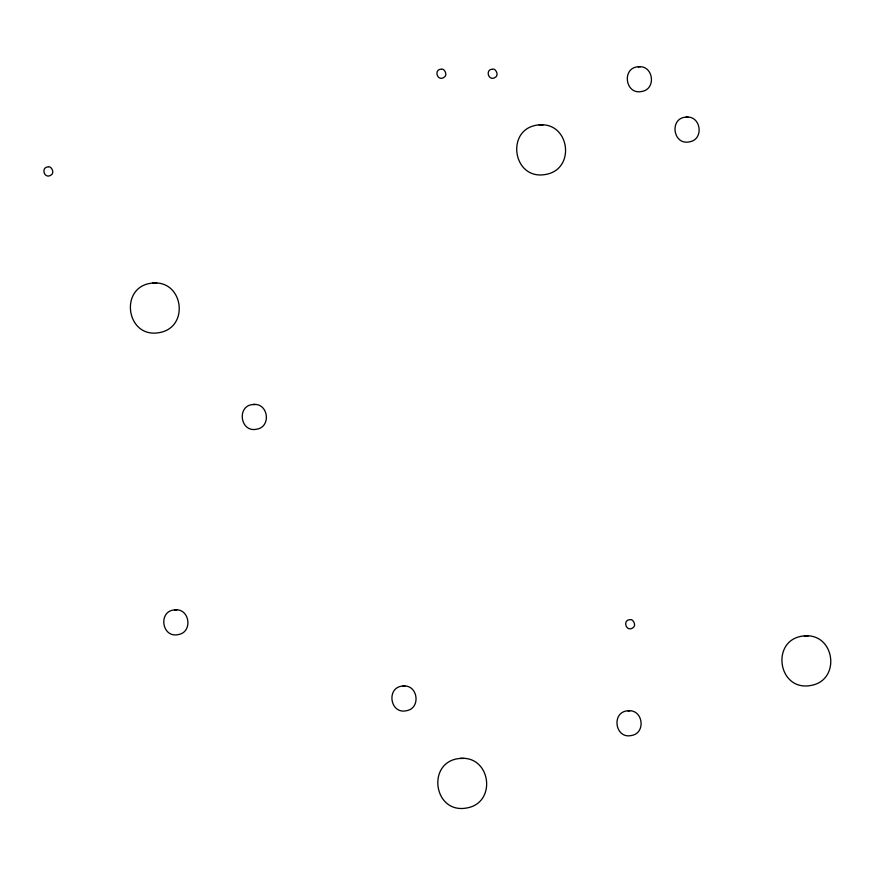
<?xml version="1.0" encoding="UTF-8"?>
<svg xmlns="http://www.w3.org/2000/svg" width="875" height="875" viewBox="0 0 875 875"><rect width="100%" height="100%" fill="white"/><g stroke="black" fill="none" stroke-linecap="round" stroke-linejoin="round"><path stroke-width="1.31" d="M440.967 69.158C433.934 69.628 437.084 80.894 443.297 77.831C448.984 75.436 443.734 67.966 441.7 69.158M492.198 69.158C485.177 69.628 488.316 80.894 494.528 77.831C500.216 75.436 494.977 67.966 492.931 69.158M47.939 166.884C40.906 167.366 44.045 178.62 50.258 175.558C55.945 173.162 50.706 165.692 48.661 166.884M638.334 66.773C621.425 67.594 625.166 95.047 641.583 91.492C656.709 89.359 653.461 64.914 638.334 66.773L640.325 66.773M539.087 124.895C504.952 127.531 512.105 180.709 545.617 174.464C576.1 169.334 569.822 121.942 539.087 124.895L543.091 124.895M686.033 117.141C669.123 117.961 672.853 145.414 689.281 141.87C704.408 139.727 701.148 115.292 686.033 117.141L688.023 117.141M152.753 283.062C118.628 285.709 125.77 338.877 159.283 332.631C189.777 327.502 183.487 280.12 152.753 283.062L156.767 283.062M253.269 404.502C236.37 405.322 240.1 432.775 256.528 429.231C271.644 427.088 268.395 402.653 253.269 404.502L255.27 404.502M174.803 609.897C157.905 610.717 161.634 638.17 178.062 634.616C193.178 632.483 189.93 608.037 174.803 609.897L176.805 609.897M629.716 619.675C622.683 620.156 625.833 631.411 632.034 628.348C637.733 625.953 632.483 618.483 630.448 619.675M402.938 686.044C386.028 686.864 389.769 714.317 406.186 710.773C421.312 708.63 418.064 684.195 402.938 686.044L404.928 686.044M804.3 635.906C770.164 638.553 777.306 691.731 810.819 685.475C841.312 680.356 835.023 632.964 804.3 635.906L808.303 635.906M627.987 710.806C611.089 711.627 614.819 739.08 631.247 735.536C646.363 733.392 643.114 708.958 627.987 710.806L629.989 710.806M460.173 758.428C426.037 761.075 433.191 814.253 466.703 807.997C497.186 802.878 490.908 755.486 460.173 758.428L464.177 758.428"/></g></svg>
